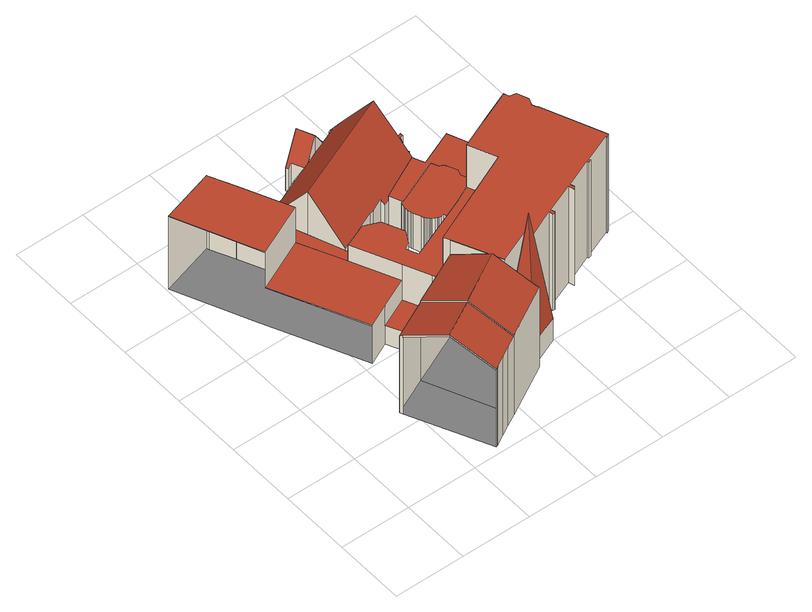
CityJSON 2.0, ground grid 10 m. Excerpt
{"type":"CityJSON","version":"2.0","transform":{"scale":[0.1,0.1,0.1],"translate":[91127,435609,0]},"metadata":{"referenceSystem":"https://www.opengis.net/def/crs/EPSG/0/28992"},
"CityObjects":{
"building1":{"type":"Building","attributes":{"TerrainHeight":3.5,"bron_tex":"UltraCAM-X 10cm juni 2008","voll_tex":"complete","bron_geo":"Lidar 15-30 punten - nov. 2008","status":"1"},"geometry":[{"type":"MultiSurface","lod":"2","boundaries":[[[0,1,2,3,4]],[[1,5,6,7,8,9,10,2]],[[11,12,13,14,15,16,17]],[[4,3,13,12]],[[1,0,18,19]],[[0,4,12,11]],[[10,9,15,14]],[[9,8,20,15]],[[8,7,16,20]],[[7,6,21,16]],[[6,5,17,21]],[[5,1,19,22]]],"semantics":{"surfaces":[{"type":"RoofSurface"},{"type":"GroundSurface"},{"type":"WallSurface"}],"values":[0,0,1,2,2,2,2,2,2,2,2,2]}}]},
"building2":{"type":"Building","attributes":{"TerrainHeight":3.15,"bron_tex":"UltraCAM-X 10cm juni 2008","voll_tex":"complete","bron_geo":"Lidar 15-30 punten - nov. 2008","status":"1"},"geometry":[{"type":"MultiSurface","lod":"2","boundaries":[[[23,24,25,26,27,28]],[[29,30,31,32,33,34,35]],[[36,37,38,39,40,41,42,43,44]],[[45,46,47,48]],[[46,45,49,40]],[[50,51,40,41]],[[29,35,37,36]],[[35,34,38,37]],[[34,33,39,38]],[[33,32,52,39]],[[32,31,23,28]],[[31,30,53,54]],[[30,29,55,53]],[[28,27,40,52]],[[26,25,56,57]],[[25,24,43,42]],[[24,23,58,59]]],"semantics":{"surfaces":[{"type":"RoofSurface"},{"type":"GroundSurface"},{"type":"WallSurface"}],"values":[0,0,1,2,2,2,2,2,2,2,2,2,2,2,2,2,2]}}]},
"building3":{"type":"Building","attributes":{"TerrainHeight":3.28,"bron_tex":"UltraCAM-X 10cm juni 2008","voll_tex":"complete","bron_geo":"Lidar 15-30 punten - nov. 2008","status":"1"},"geometry":[{"type":"MultiSurface","lod":"2","boundaries":[[[60,61,62,63]],[[60,64,65,66,67,61]],[[13,68,69,70,14]],[[63,62,68,13]],[[62,61,71,68]],[[60,63,3,2]],[[61,67,72,71]],[[67,66,73,74]],[[66,65,70,69]],[[65,64,14,70]],[[64,60,2,10]],[[75,76,68,72]]],"semantics":{"surfaces":[{"type":"RoofSurface"},{"type":"GroundSurface"},{"type":"WallSurface"}],"values":[0,0,1,2,2,2,2,2,2,2,2,2]}}]},
"building4":{"type":"Building","attributes":{"TerrainHeight":3.21,"bron_tex":"UltraCAM-X 10cm juni 2008","voll_tex":"complete","bron_geo":"Lidar 15-30 punten - nov. 2008","status":"1"},"geometry":[{"type":"MultiSurface","lod":"2","boundaries":[[[56,77,78,57]],[[42,41,79,80]],[[81,50,41,79]],[[78,77,80,79]],[[77,56,42,80]]],"semantics":{"surfaces":[{"type":"RoofSurface"},{"type":"GroundSurface"},{"type":"WallSurface"}],"values":[0,1,2,2,2]}}]},
"building5":{"type":"Building","attributes":{"TerrainHeight":3.26,"bron_tex":"UltraCAM-X 10cm juni 2008","voll_tex":"complete","bron_geo":"Lidar 15-30 punten - nov. 2008","status":"1"},"geometry":[{"type":"MultiSurface","lod":"2","boundaries":[[[82,83,84,85,86,87]],[[88,82,87,89,90,91]],[[92,93,94,95,96,97,98,99,100,101,102,103,104]],[[105,92,104,106,107,108,109,110,111,112,113,114,115]],[[116,117,118,119]],[[120,121,122,123]],[[124,125,126,127]],[[128,129,130,131]],[[105,132,133,134,135,136,137,138,48,47,139,140]],[[141,142,143,144,145,146,147,148,149,150,151,152]],[[153,154,155,156,157,158,159,160,161,162,163,164,165,166,167,168,169,170]],[[39,171,172,173,174,175,176,177,178,179,180,181,182,183,184,185,186,187,188,189,190,191,192,193,194,195,196,197,198,199,200,201,202,203,204,205,206,207,208,209,210,211,212,213,214,215,216,217,218,219,220,221,222,223,224,225,226,227,228,229,230,231,232,233,234,235,236,237,238,40]],[[153,170,197,196]],[[170,169,198,197]],[[169,168,199,198]],[[168,167,200,199]],[[167,166,201,200]],[[166,165,202,201]],[[165,164,203,202]],[[164,163,204,203]],[[163,162,205,204]],[[162,161,206,205]],[[161,160,207,206]],[[160,159,208,207]],[[159,158,209,208]],[[158,157,210,209]],[[157,156,211,210]],[[156,155,212,211]],[[155,154,213,212]],[[83,82,239,188]],[[87,240,241]],[[86,85,186,185]],[[85,84,187,186]],[[84,83,188,187]],[[82,88,189,239]],[[88,91,190,189]],[[91,90,191,190]],[[90,89,192,191]],[[242,87,241]],[[104,103,154,243]],[[103,102,214,213]],[[102,101,215,214]],[[100,99,227,226]],[[99,98,228,227]],[[98,97,229,228]],[[97,96,120,123]],[[96,95,233,232]],[[95,94,116,119]],[[94,93,237,236]],[[93,92,244,140]],[[105,115,177,176]],[[115,114,130,129]],[[114,113,181,180]],[[113,112,126,125]],[[112,111,185,184]],[[242,110,89]],[[111,240,86]],[[110,109,193,192]],[[109,108,194,193]],[[108,107,195,194]],[[107,106,196,195]],[[106,104,243,153]],[[92,105,244]],[[119,118,234,233]],[[118,117,235,234]],[[117,116,236,235]],[[123,122,230,229]],[[122,121,231,230]],[[121,120,232,231]],[[124,127,183,182]],[[127,126,184,183]],[[125,124,182,181]],[[128,131,179,178]],[[131,130,180,179]],[[129,128,178,177]],[[137,136,171,39]],[[136,135,172,171]],[[135,134,173,172]],[[134,133,174,173]],[[133,132,175,174]],[[132,105,176,175]],[[140,139,238,237]],[[48,138,52,49]],[[138,137,39,52]],[[245,246,142,141]],[[146,145,101,100]],[[145,144,216,215]],[[144,143,217,216]],[[143,142,218,217]],[[147,146,226,225]]],"semantics":{"surfaces":[{"type":"RoofSurface"},{"type":"GroundSurface"},{"type":"WallSurface"}],"values":[0,0,0,0,0,0,0,0,0,0,0,1,2,2,2,2,2,2,2,2,2,2,2,2,2,2,2,2,2,2,2,2,2,2,2,2,2,2,2,2,2,2,2,2,2,2,2,2,2,2,2,2,2,2,2,2,2,2,2,2,2,2,2,2,2,2,2,2,2,2,2,2,2,2,2,2,2,2,2,2,2,2,2,2,2,2,2,2,2,2]}}]},
"building6":{"type":"Building","attributes":{"TerrainHeight":3.19,"bron_tex":"UltraCAM-X 10cm juni 2008","voll_tex":"complete","bron_geo":"Lidar 15-30 punten - nov. 2008","status":"1"},"geometry":[{"type":"MultiSurface","lod":"2","boundaries":[[[51,50,81,247,248,249,250,251,252,253,254,255,256,257]],[[258,259,260,261,262,263,264,265,266,267,268,269,270,271,272,273,274,275,276,277,278,279,280,281,282,283,284,285,286,287,288,289]],[[290,291,292,293,294,295,296,297,298,299,300,301,302,303,304,305,306,307,308,309,310,311,312,313,314,315,316,317,318,319,320,321,322,323,324]],[[325,326,327]],[[328,325,327]],[[328,327,73]],[[74,73,327]],[[74,327,329]],[[329,327,326]],[[220,219,218,330,331,332,333,334,335,336,337,338,339,340,341,342,343,344,345,346,347,348,349,350,351,352,353,354,69,68,79,41,40,238,355,356,357,358,359,360,361,362,363,364,365,366,367,368,369,370,371,372,373,374,375,376,377,378,379,380,381,382,225,224,223,222,221]],[[326,325,353,352]],[[325,328,354,353]],[[328,73,69,354]],[[46,383,139,47]],[[51,257,383,46]],[[257,256,355,238]],[[256,255,356,355]],[[255,254,357,356]],[[254,253,358,357]],[[253,252,359,358]],[[252,251,360,359]],[[251,250,361,360]],[[250,249,322,321]],[[247,81,79,384]],[[286,285,248,247]],[[285,284,249,248]],[[284,283,323,322]],[[283,282,246,245]],[[282,281,385,218]],[[281,280,330,385]],[[280,279,331,330]],[[279,278,332,331]],[[278,277,333,332]],[[277,276,334,333]],[[276,275,335,334]],[[275,274,336,335]],[[274,273,337,336]],[[273,272,338,337]],[[272,271,339,338]],[[271,270,340,339]],[[270,269,341,340]],[[269,268,342,341]],[[268,267,343,342]],[[267,266,344,343]],[[266,265,345,344]],[[265,264,346,345]],[[264,263,347,346]],[[263,262,348,347]],[[262,261,349,348]],[[261,260,350,349]],[[260,259,351,350]],[[259,258,352,351]],[[258,289,329,326]],[[289,288,74,329]],[[288,287,76,75]],[[287,286,384,68]],[[301,300,378,377]],[[300,299,386,378]],[[299,298,379,386]],[[298,297,380,379]],[[297,296,381,380]],[[296,295,382,381]],[[295,294,225,382]],[[294,293,148,147]],[[293,292,149,148]],[[292,291,150,149]],[[291,290,151,150]],[[290,324,152,151]],[[324,323,141,152]],[[321,320,362,361]],[[320,319,363,362]],[[319,318,364,363]],[[318,317,387,364]],[[317,316,365,387]],[[316,315,366,365]],[[315,314,367,366]],[[314,313,388,367]],[[313,312,368,388]],[[312,311,389,368]],[[311,310,369,389]],[[310,309,370,369]],[[309,308,390,370]],[[308,307,371,390]],[[307,306,372,371]],[[306,305,373,372]],[[305,304,374,373]],[[304,303,375,374]],[[303,302,376,375]],[[302,301,377,376]]],"semantics":{"surfaces":[{"type":"RoofSurface"},{"type":"GroundSurface"},{"type":"WallSurface"}],"values":[0,0,0,0,0,0,0,0,0,1,2,2,2,2,2,2,2,2,2,2,2,2,2,2,2,2,2,2,2,2,2,2,2,2,2,2,2,2,2,2,2,2,2,2,2,2,2,2,2,2,2,2,2,2,2,2,2,2,2,2,2,2,2,2,2,2,2,2,2,2,2,2,2,2,2,2,2,2,2,2,2,2,2,2,2,2,2,2,2]}}]}
},
"vertices":[
[89,120,134],[114,65,164],[163,92,164],[138,148,134],[87,124,131],[140,10,134],[142,11,134],[144,12,134],[158,20,134],[172,28,134],[188,37,134],[89,120,0],[87,124,0],[138,148,0],[188,37,0],[172,28,0],[144,12,0],[140,10,0],[89,120,131],[114,65,161],[158,20,0],[142,11,0],[140,10,131],
[54,330,65],[112,204,65],[143,219,65],[184,238,65],[155,302,65],[126,363,65],[3,446,125],[48,344,125],[54,330,125],[126,363,125],[94,433,125],[79,465,125],[78,468,125],[3,446,0],[78,468,0],[79,465,0],[94,433,0],[155,302,0],[184,238,0],[143,219,0],[112,204,0],[48,344,0],[127,361,53],[155,302,53],[155,302,52],[127,361,52],[127,361,0],[184,238,92],[155,302,92],[126,363,0],[48,344,124],[54,330,124],[3,446,124],[143,219,32],[184,238,32],[54,330,64],[112,204,64],
[163,92,166],[233,132,166],[210,181,139],[138,148,136],[188,37,136],[259,77,136],[256,82,139],[240,117,158],[210,181,0],[256,82,0],[259,77,0],[233,132,0],[240,117,0],[256,82,38],[240,117,38],[240,117,163],[210,181,163],
[159,186,32],[200,203,32],[200,203,0],[159,186,0],[200,203,92],
[231,491,82],[207,481,39],[209,477,39],[213,478,46],[221,459,46],[241,468,82],[256,502,39],[262,476,46],[253,496,47],[257,497,39],[153,373,125],[171,326,55],[198,337,55],[205,340,56],[227,350,56],[234,352,55],[251,360,56],[254,355,49],[261,358,48],[321,388,54],[323,389,54],[315,409,84],[303,437,125],[133,423,52],[289,469,78],[281,489,47],[277,487,48],[279,483,54],[262,476,54],[221,459,53],[194,449,52],[190,447,52],[164,435,53],[160,434,52],[198,337,25],[199,332,25],[206,335,25],[205,340,25],[227,350,23],[230,346,23],[235,348,23],[234,352,23],[189,451,42],[190,447,42],[194,449,42],[193,453,42],[158,438,42],[160,434,42],[164,435,42],[162,440,42],[132,427,52],[130,426,52],[123,442,52],[125,443,52],[124,446,52],[94,433,52],[126,363,52],[177,311,52],[171,326,52],[357,302,57],[405,322,57],[376,392,57],[328,372,57],[321,388,57],[261,358,57],[269,338,57],[330,364,57],[334,355,57],[340,352,57],[348,336,57],[345,328,57],[289,469,29],[315,409,29],[335,418,29],[338,414,29],[341,417,29],[338,420,29],[347,441,29],[351,441,29],[351,446,29],[347,445,29],[338,466,29],[341,469,29],[338,472,29],[335,469,29],[314,477,29],[314,482,29],[310,482,29],[310,478,29],[124,446,0],[125,443,0],[123,442,0],[130,426,0],[132,427,0],[133,423,0],[160,434,0],[158,438,0],[162,440,0],[164,435,0],[190,447,0],[189,451,0],[193,453,0],[194,449,0],[221,459,0],[213,478,0],[209,477,0],[207,481,0],[256,502,0],[257,497,0],[253,496,0],[262,476,0],[279,483,0],[277,487,0],[281,489,0],[289,469,0],[310,478,0],[310,482,0],[314,482,0],[314,477,0],[335,469,0],[338,472,0],[341,469,0],[338,466,0],[347,445,0],[351,446,0],[351,441,0],[347,441,0],[338,420,0],[341,417,0],[338,414,0],[335,418,0],[315,409,0],[323,389,0],[321,388,0],[328,372,0],[376,392,0],[405,322,0],[357,302,0],[345,328,0],[348,336,0],[340,352,0],[334,355,0],[330,364,0],[269,338,0],[261,358,0],[254,355,0],[251,360,0],[234,352,0],[235,348,0],[230,346,0],[227,350,0],[205,340,0],[206,335,0],[199,332,0],[198,337,0],[171,326,0],[177,311,0],[231,491,0],[225,461,53],[241,468,53],[258,475,53],[303,437,29],[153,373,52],[357,302,163],[405,322,163],
[206,190,92],[337,248,92],[320,286,92],[297,275,92],[210,239,92],[203,255,92],[211,259,92],[221,277,92],[208,306,92],[187,315,92],[177,311,92],[287,125,164],[327,143,164],[328,137,164],[331,137,164],[333,139,164],[331,144,164],[370,160,164],[373,152,164],[376,156,164],[374,161,164],[412,177,164],[413,175,164],[417,176,164],[416,178,164],[454,194,164],[455,192,164],[459,195,164],[423,281,164],[422,281,164],[419,288,164],[423,297,164],[417,313,164],[408,315,164],[407,317,164],[405,322,164],[357,302,164],[320,286,164],[337,248,164],[206,190,164],[210,181,164],[240,117,164],[283,135,164],[348,336,61],[340,352,61],[334,355,61],[330,364,61],[269,338,61],[264,337,61],[263,335,61],[263,332,61],[262,330,61],[262,328,61],[262,327,61],[262,325,61],[262,322,61],[263,320,61],[263,317,61],[264,315,61],[268,305,61],[269,302,61],[270,302,61],[271,300,61],[272,298,61],[273,297,61],[274,296,61],[275,296,61],[276,295,61],[279,293,61],[281,292,61],[282,292,61],[283,291,61],[286,291,61],[290,292,61],[297,275,61],[320,286,61],[357,302,61],[345,328,61],[292,113,38],[287,125,38],[269,109,230],[298,100,38],[283,135,38],[408,315,0],[417,313,0],[423,297,0],[419,288,0],[422,281,0],[423,281,0],[459,195,0],[455,192,0],[454,194,0],[416,178,0],[417,176,0],[413,175,0],[412,177,0],[374,161,0],[376,156,0],[373,152,0],[370,160,0],[331,144,0],[333,139,0],[331,137,0],[328,137,0],[327,143,0],[287,125,0],[292,113,0],[298,100,0],[187,315,0],[208,306,0],[221,277,0],[211,259,0],[203,255,0],[210,239,0],[297,275,0],[290,292,0],[286,291,0],[283,291,0],[281,292,0],[279,293,0],[276,295,0],[274,296,0],[272,298,0],[271,300,0],[269,302,0],[268,305,0],[264,315,0],[263,317,0],[263,320,0],[262,322,0],[262,325,0],[262,327,0],[262,330,0],[263,332,0],[263,335,0],[264,337,0],[177,311,53],[206,190,0],[407,317,0],[262,328,0],[282,292,0],[275,296,0],[273,297,0],[270,302,0]
]}
